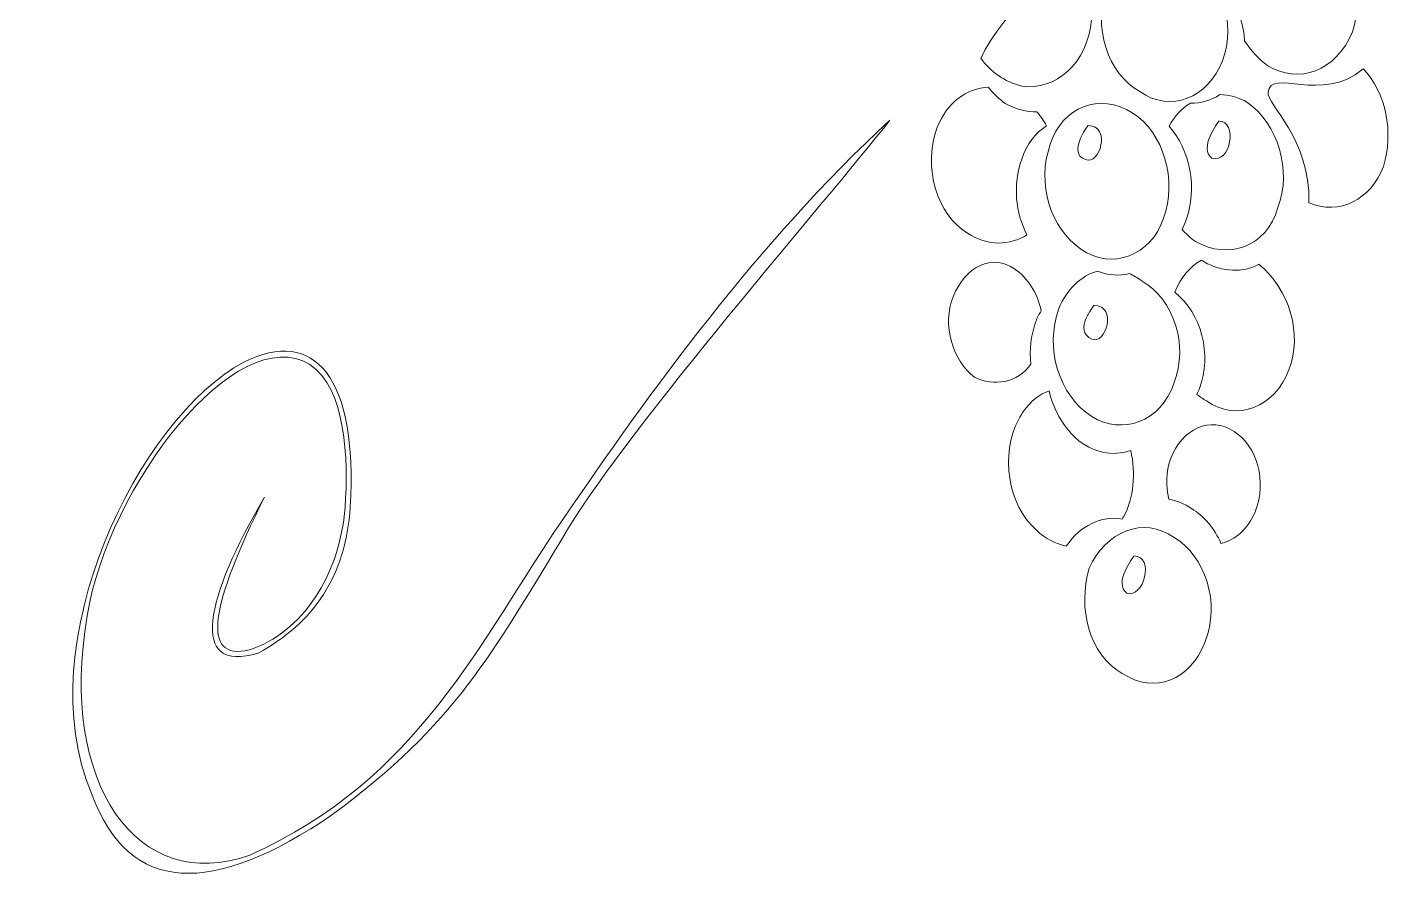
# Model space of a CAD drawing. Header units: millimetres. Extents: x 337 to 2510, y -469 to 429.
# Drawn here: x 354.86 to 375.64, y 298.77 to 311.99 of the extents above; entities that cross this region are included whole.
import ezdxf

# ---------------------------------------------------------------- set-up
doc = ezdxf.new("R2010")
doc.units = ezdxf.units.MM
doc.header["$MEASUREMENT"] = 0
doc.layers.add('Layer 1', color=7, linetype='Continuous')

msp = doc.modelspace()

# ---------------------------------------------------------------- linework, layer by layer
at = {"layer": 'Layer 1', "color": 250, "lineweight": 9}
for points, knots in [([(375.0101, 311.9234), (374.7591, 311.3124), (374.1861, 311.1244), (373.7201, 311.4064), (373.7201, 311.4064), (373.7201, 311.4064), (373.7201, 311.4064), (373.7201, 311.4064), (373.7201, 311.4064), (373.5811, 311.5044), (373.4621, 311.6344), (373.3691, 311.7864), (373.3691, 311.7864), (373.3691, 311.7864), (373.3691, 311.7864), (373.3691, 311.7864), (373.3691, 311.7864), (373.3531, 312.0244), (373.2801, 312.2594), (373.1571, 312.4534), (373.1571, 312.4534), (373.1571, 312.4534), (373.1571, 312.4534), (373.1571, 312.4534), (373.1571, 312.4534), (373.1461, 312.6414), (373.1711, 312.8334), (373.2411, 313.0184), (373.2411, 313.0184), (373.2411, 313.0184), (373.2411, 313.0184), (373.2411, 313.0184), (373.2411, 313.0184), (373.5971, 312.9914), (373.9451, 313.2054), (374.1071, 313.6414), (374.1071, 313.6414), (374.1071, 313.6414), (374.1071, 313.6414), (374.1071, 313.6414), (374.1071, 313.6414), (374.2391, 313.6264), (374.3741, 313.5734), (374.5081, 313.4734), (374.5081, 313.4734), (374.5081, 313.4734), (374.5081, 313.4734), (374.5081, 313.4734), (374.5081, 313.4734), (374.9741, 313.1914), (375.1891, 312.4864), (375.0101, 311.9234)], [0, 0, 0, 0, 0.0714286, 0.0714286, 0.0714286, 0.0714286, 0.1428571, 0.1428571, 0.1428571, 0.1428571, 0.2142857, 0.2142857, 0.2142857, 0.2142857, 0.2857143, 0.2857143, 0.2857143, 0.2857143, 0.3571429, 0.3571429, 0.3571429, 0.3571429, 0.4285714, 0.4285714, 0.4285714, 0.4285714, 0.5, 0.5, 0.5, 0.5, 0.5714286, 0.5714286, 0.5714286, 0.5714286, 0.6428571, 0.6428571, 0.6428571, 0.6428571, 0.7142857, 0.7142857, 0.7142857, 0.7142857, 0.7857143, 0.7857143, 0.7857143, 0.7857143, 0.8571429, 0.8571429, 0.8571429, 0.8571429, 1, 1, 1, 1]), ([(373.0301, 311.4814), (372.8151, 310.9174), (372.2422, 310.6834), (371.7762, 311.0124), (371.7762, 311.0124), (371.7762, 311.0124), (371.7762, 311.0124), (371.7762, 311.0124), (371.7762, 311.0124), (371.2742, 311.2934), (371.0592, 311.9984), (371.2742, 312.6084), (371.2742, 312.6084), (371.2742, 312.6084), (371.2742, 312.6084), (371.2742, 312.6084), (371.2742, 312.6084), (371.4862, 313.1644), (372.1242, 313.3644), (372.5282, 313.0784), (372.5282, 313.0784), (372.5282, 313.0784), (372.5282, 313.0784), (372.5282, 313.0784), (372.5282, 313.0784), (373.0301, 312.7964), (373.2451, 312.0454), (373.0301, 311.4814)], [0, 0, 0, 0, 0.125, 0.125, 0.125, 0.125, 0.25, 0.25, 0.25, 0.25, 0.375, 0.375, 0.375, 0.375, 0.5, 0.5, 0.5, 0.5, 0.625, 0.625, 0.625, 0.625, 0.75, 0.75, 0.75, 0.75, 1, 1, 1, 1]), ([(371.0412, 312.1104), (370.9862, 311.4414), (370.4892, 311.0224), (369.9792, 311.0944), (369.9792, 311.0944), (369.9792, 311.0944), (369.9792, 311.0944), (369.9792, 311.0944), (369.9792, 311.0944), (369.7172, 311.1614), (369.5062, 311.3134), (369.3562, 311.5224), (369.3562, 311.5224), (369.3562, 311.5224), (369.3562, 311.5224), (369.3562, 311.5224), (369.3562, 311.5224), (369.5442, 311.8954), (369.6372, 311.9594), (370.6482, 313.2964), (370.6482, 313.2964), (370.6482, 313.2964), (370.6482, 313.2964), (370.6482, 313.2964), (370.6482, 313.2964), (370.7982, 313.0554), (371.0732, 312.4194), (371.0412, 312.1104)], [0, 0, 0, 0, 0.125, 0.125, 0.125, 0.125, 0.25, 0.25, 0.25, 0.25, 0.375, 0.375, 0.375, 0.375, 0.5, 0.5, 0.5, 0.5, 0.625, 0.625, 0.625, 0.625, 0.75, 0.75, 0.75, 0.75, 1, 1, 1, 1]), ([(375.4811, 309.8744), (375.2881, 309.3674), (374.8061, 309.1274), (374.3461, 309.3214), (374.3461, 309.3214), (374.3461, 309.3214), (374.3461, 309.3214), (374.3461, 309.3214), (374.3461, 309.3214), (374.3691, 310.3074), (373.7031, 310.8134), (373.7251, 311.0014), (373.7251, 311.0014), (373.7251, 311.0014), (373.7251, 311.0014), (373.7251, 311.0014), (373.7251, 311.0014), (373.7701, 311.3814), (374.5371, 310.8194), (375.1721, 311.3584), (375.1721, 311.3584), (375.1721, 311.3584), (375.1721, 311.3584), (375.1721, 311.3584), (375.1721, 311.3584), (375.5251, 310.9934), (375.6351, 310.3994), (375.4811, 309.8744)], [0, 0, 0, 0, 0.125, 0.125, 0.125, 0.125, 0.25, 0.25, 0.25, 0.25, 0.375, 0.375, 0.375, 0.375, 0.5, 0.5, 0.5, 0.5, 0.625, 0.625, 0.625, 0.625, 0.75, 0.75, 0.75, 0.75, 1, 1, 1, 1]), ([(370.0592, 308.8364), (369.7972, 308.6694), (369.4632, 308.6594), (369.1562, 308.8604), (369.1562, 308.8604), (369.1562, 308.8604), (369.1562, 308.8604), (369.1562, 308.8604), (369.1562, 308.8604), (368.6902, 309.1424), (368.4752, 309.8464), (368.6902, 310.4574), (368.6902, 310.4574), (368.6902, 310.4574), (368.6902, 310.4574), (368.6902, 310.4574), (368.6902, 310.4574), (368.8352, 310.8384), (369.1442, 311.0694), (369.4732, 311.0774), (369.4732, 311.0774), (369.4732, 311.0774), (369.4732, 311.0774), (369.4732, 311.0774), (369.4732, 311.0774), (369.5482, 310.9824), (369.6342, 310.9004), (369.7292, 310.8334), (369.7292, 310.8334), (369.7292, 310.8334), (369.7292, 310.8334), (369.7292, 310.8334), (369.7292, 310.8334), (369.8902, 310.7424), (370.0552, 310.7004), (370.2112, 310.7054), (370.2112, 310.7054), (370.2112, 310.7054), (370.2112, 310.7054), (370.2112, 310.7054), (370.2112, 310.7054), (370.2672, 310.6404), (370.3142, 310.5684), (370.3552, 310.4914), (370.3552, 310.4914), (370.3552, 310.4914), (370.3552, 310.4914), (370.3552, 310.4914), (370.3552, 310.4914), (370.1872, 310.3854), (370.0522, 310.2134), (369.9802, 309.9874), (369.9802, 309.9874), (369.9802, 309.9874), (369.9802, 309.9874), (369.9802, 309.9874), (369.9802, 309.9874), (369.8402, 309.5894), (369.8832, 309.1704), (370.0592, 308.8364)], [0, 0, 0, 0, 0.0625, 0.0625, 0.0625, 0.0625, 0.125, 0.125, 0.125, 0.125, 0.1875, 0.1875, 0.1875, 0.1875, 0.25, 0.25, 0.25, 0.25, 0.3125, 0.3125, 0.3125, 0.3125, 0.375, 0.375, 0.375, 0.375, 0.4375, 0.4375, 0.4375, 0.4375, 0.5, 0.5, 0.5, 0.5, 0.5625, 0.5625, 0.5625, 0.5625, 0.625, 0.625, 0.625, 0.625, 0.6875, 0.6875, 0.6875, 0.6875, 0.75, 0.75, 0.75, 0.75, 0.8125, 0.8125, 0.8125, 0.8125, 0.875, 0.875, 0.875, 0.875, 1, 1, 1, 1]), ([(372.1342, 309.0864), (371.9552, 308.5224), (371.3462, 308.2874), (370.8802, 308.6164), (370.8802, 308.6164), (370.8802, 308.6164), (370.8802, 308.6164), (370.8802, 308.6164), (370.8802, 308.6164), (370.4142, 308.9454), (370.1992, 309.6024), (370.4142, 310.2134), (370.4142, 310.2134), (370.4142, 310.2134), (370.4142, 310.2134), (370.4142, 310.2134), (370.4142, 310.2134), (370.5932, 310.7774), (371.1662, 311.0124), (371.6682, 310.6834), (371.6682, 310.6834), (371.6682, 310.6834), (371.6682, 310.6834), (371.6682, 310.6834), (371.6682, 310.6834), (372.1342, 310.4014), (372.3492, 309.6504), (372.1342, 309.0864)], [0, 0, 0, 0, 0.125, 0.125, 0.125, 0.125, 0.25, 0.25, 0.25, 0.25, 0.375, 0.375, 0.375, 0.375, 0.5, 0.5, 0.5, 0.5, 0.625, 0.625, 0.625, 0.625, 0.75, 0.75, 0.75, 0.75, 1, 1, 1, 1]), ([(373.8761, 309.2504), (373.6961, 308.6404), (373.1231, 308.4524), (372.6212, 308.7334), (372.6212, 308.7334), (372.6212, 308.7334), (372.6212, 308.7334), (372.6212, 308.7334), (372.6212, 308.7334), (372.5472, 308.7864), (372.4792, 308.8484), (372.4182, 308.9174), (372.4182, 308.9174), (372.4182, 308.9174), (372.4182, 308.9174), (372.4182, 308.9174), (372.4182, 308.9174), (372.4422, 308.9624), (372.4622, 309.0114), (372.4782, 309.0624), (372.4782, 309.0624), (372.4782, 309.0624), (372.4782, 309.0624), (372.4782, 309.0624), (372.4782, 309.0624), (372.6571, 309.5344), (372.5372, 310.1364), (372.2202, 310.4864), (372.2202, 310.4864), (372.2202, 310.4864), (372.2202, 310.4864), (372.2202, 310.4864), (372.2202, 310.4864), (372.2982, 310.6374), (372.4112, 310.7564), (372.5432, 310.8384), (372.5432, 310.8384), (372.5432, 310.8384), (372.5432, 310.8384), (372.5432, 310.8384), (372.5432, 310.8384), (372.7011, 310.8324), (372.8561, 310.8774), (372.9931, 310.9664), (372.9931, 310.9664), (372.9931, 310.9664), (372.9931, 310.9664), (372.9931, 310.9664), (372.9931, 310.9664), (373.1351, 310.9654), (373.2781, 310.9274), (373.4101, 310.8474), (373.4101, 310.8474), (373.4101, 310.8474), (373.4101, 310.8474), (373.4101, 310.8474), (373.4101, 310.8474), (373.8761, 310.5184), (374.0911, 309.8144), (373.8761, 309.2504)], [0, 0, 0, 0, 0.0625, 0.0625, 0.0625, 0.0625, 0.125, 0.125, 0.125, 0.125, 0.1875, 0.1875, 0.1875, 0.1875, 0.25, 0.25, 0.25, 0.25, 0.3125, 0.3125, 0.3125, 0.3125, 0.375, 0.375, 0.375, 0.375, 0.4375, 0.4375, 0.4375, 0.4375, 0.5, 0.5, 0.5, 0.5, 0.5625, 0.5625, 0.5625, 0.5625, 0.625, 0.625, 0.625, 0.625, 0.6875, 0.6875, 0.6875, 0.6875, 0.75, 0.75, 0.75, 0.75, 0.8125, 0.8125, 0.8125, 0.8125, 0.875, 0.875, 0.875, 0.875, 1, 1, 1, 1]), ([(367.9752, 310.5774), (365.9602, 308.7164), (364.3192, 306.4384), (362.9812, 304.4775), (362.9812, 304.4775), (362.9812, 304.4775), (362.9812, 304.4775), (362.9812, 304.4775), (362.9812, 304.4775), (361.7523, 302.6835), (360.8093, 300.5515), (358.2423, 299.4055), (358.2423, 299.4055), (358.2423, 299.4055), (358.2423, 299.4055), (358.2423, 299.4055), (358.2423, 299.4055), (356.5353, 298.7945), (355.3283, 300.4825), (355.7693, 303.0445), (355.7693, 303.0445), (355.7693, 303.0445), (355.7693, 303.0445), (355.7693, 303.0445), (355.7693, 303.0445), (356.0803, 305.0164), (358.0433, 307.5474), (359.1523, 306.8624), (359.1523, 306.8624), (359.1523, 306.8624), (359.1523, 306.8624), (359.1523, 306.8624), (359.1523, 306.8624), (359.7033, 306.5004), (359.7443, 305.4194), (359.6893, 304.6924), (359.6893, 304.6924), (359.6893, 304.6924), (359.6893, 304.6924), (359.6893, 304.6924), (359.6893, 304.6924), (359.6123, 303.6625), (359.0363, 302.7845), (358.2353, 302.5255), (358.2353, 302.5255), (358.2353, 302.5255), (358.2353, 302.5255), (358.2353, 302.5255), (358.2353, 302.5255), (357.4793, 302.3445), (357.6543, 303.2315), (358.4653, 304.8484), (358.4653, 304.8484), (358.4653, 304.8484), (358.4653, 304.8484), (358.4653, 304.8484), (358.4653, 304.8484), (357.5713, 303.3315), (357.2973, 302.1475), (358.3693, 302.4775), (358.3693, 302.4775), (358.3693, 302.4775), (358.3693, 302.4775), (358.3693, 302.4775), (358.3693, 302.4775), (359.2133, 302.9335), (359.7043, 303.6545), (359.7673, 304.6954), (359.7673, 304.6954), (359.7673, 304.6954), (359.7673, 304.6954), (359.7673, 304.6954), (359.7673, 304.6954), (359.8853, 306.6684), (359.2263, 307.4414), (358.1493, 306.8994), (358.1493, 306.8994), (358.1493, 306.8994), (358.1493, 306.8994), (358.1493, 306.8994), (358.1493, 306.8994), (356.5633, 306.0474), (354.8583, 302.6255), (355.8363, 300.3395), (355.8363, 300.3395), (355.8363, 300.3395), (355.8363, 300.3395), (355.8363, 300.3395), (355.8363, 300.3395), (356.4043, 298.7905), (357.6673, 298.7735), (359.5063, 300.0255), (359.5063, 300.0255), (359.5063, 300.0255), (359.5063, 300.0255), (359.5063, 300.0255), (359.5063, 300.0255), (361.3623, 301.4075), (361.9083, 302.4305), (363.0892, 304.3785), (363.0892, 304.3785), (363.0892, 304.3785), (363.0892, 304.3785), (363.0892, 304.3785), (363.0892, 304.3785), (364.0452, 305.9564), (366.9792, 309.3164), (367.9752, 310.5774)], [0, 0, 0, 0, 0.0357143, 0.0357143, 0.0357143, 0.0357143, 0.0714286, 0.0714286, 0.0714286, 0.0714286, 0.1071429, 0.1071429, 0.1071429, 0.1071429, 0.1428571, 0.1428571, 0.1428571, 0.1428571, 0.1785714, 0.1785714, 0.1785714, 0.1785714, 0.2142857, 0.2142857, 0.2142857, 0.2142857, 0.25, 0.25, 0.25, 0.25, 0.2857143, 0.2857143, 0.2857143, 0.2857143, 0.3214286, 0.3214286, 0.3214286, 0.3214286, 0.3571429, 0.3571429, 0.3571429, 0.3571429, 0.3928571, 0.3928571, 0.3928571, 0.3928571, 0.4285714, 0.4285714, 0.4285714, 0.4285714, 0.4642857, 0.4642857, 0.4642857, 0.4642857, 0.5, 0.5, 0.5, 0.5, 0.5357143, 0.5357143, 0.5357143, 0.5357143, 0.5714286, 0.5714286, 0.5714286, 0.5714286, 0.6071429, 0.6071429, 0.6071429, 0.6071429, 0.6428571, 0.6428571, 0.6428571, 0.6428571, 0.6785714, 0.6785714, 0.6785714, 0.6785714, 0.7142857, 0.7142857, 0.7142857, 0.7142857, 0.75, 0.75, 0.75, 0.75, 0.7857143, 0.7857143, 0.7857143, 0.7857143, 0.8214286, 0.8214286, 0.8214286, 0.8214286, 0.8571429, 0.8571429, 0.8571429, 0.8571429, 0.8928571, 0.8928571, 0.8928571, 0.8928571, 0.9285714, 0.9285714, 0.9285714, 0.9285714, 1, 1, 1, 1]), ([(370.9872, 310.4954), (371.3462, 310.4954), (371.1662, 309.8844), (370.9512, 309.9784), (370.9512, 309.9784), (370.9512, 309.9784), (370.9512, 309.9784), (370.9512, 309.9784), (370.9512, 309.9784), (370.6642, 310.0724), (370.9872, 310.4954), (370.9872, 310.4954)], [0, 0, 0, 0, 0.25, 0.25, 0.25, 0.25, 0.5, 0.5, 0.5, 0.5, 1, 1, 1, 1]), ([(372.9791, 310.5654), (373.2661, 310.5654), (373.1591, 309.9084), (372.8721, 310.0024), (372.8721, 310.0024), (372.8721, 310.0024), (372.8721, 310.0024), (372.8721, 310.0024), (372.8721, 310.0024), (372.6571, 310.1424), (372.9791, 310.5654), (372.9791, 310.5654)], [0, 0, 0, 0, 0.25, 0.25, 0.25, 0.25, 0.5, 0.5, 0.5, 0.5, 1, 1, 1, 1]), ([(370.1182, 306.8684), (369.9162, 306.5854), (369.5522, 306.5204), (369.2602, 306.6734), (369.2602, 306.6734), (369.2602, 306.6734), (369.2602, 306.6734), (369.2602, 306.6734), (369.2602, 306.6734), (368.9382, 306.9074), (368.7582, 307.4714), (368.9382, 307.8944), (368.9382, 307.8944), (368.9382, 307.8944), (368.9382, 307.8944), (368.9382, 307.8944), (368.9382, 307.8944), (369.1172, 308.3634), (369.5472, 308.5514), (369.8702, 308.3164), (369.8702, 308.3164), (369.8702, 308.3164), (369.8702, 308.3164), (369.8702, 308.3164), (369.8702, 308.3164), (370.0742, 308.1824), (370.2202, 307.9414), (370.2752, 307.6804), (370.2752, 307.6804), (370.2752, 307.6804), (370.2752, 307.6804), (370.2752, 307.6804), (370.2752, 307.6804), (370.2442, 307.6294), (370.2162, 307.5754), (370.1922, 307.5184), (370.1922, 307.5184), (370.1922, 307.5184), (370.1922, 307.5184), (370.1922, 307.5184), (370.1922, 307.5184), (370.1172, 307.3064), (370.0952, 307.0834), (370.1182, 306.8684)], [0, 0, 0, 0, 0.0833333, 0.0833333, 0.0833333, 0.0833333, 0.1666667, 0.1666667, 0.1666667, 0.1666667, 0.25, 0.25, 0.25, 0.25, 0.3333333, 0.3333333, 0.3333333, 0.3333333, 0.4166667, 0.4166667, 0.4166667, 0.4166667, 0.5, 0.5, 0.5, 0.5, 0.5833333, 0.5833333, 0.5833333, 0.5833333, 0.6666667, 0.6666667, 0.6666667, 0.6666667, 0.75, 0.75, 0.75, 0.75, 0.8333333, 0.8333333, 0.8333333, 0.8333333, 1, 1, 1, 1]), ([(374.0421, 306.7804), (373.8271, 306.2174), (373.2531, 305.9824), (372.7871, 306.3114), (372.7871, 306.3114), (372.7871, 306.3114), (372.7871, 306.3114), (372.7871, 306.3114), (372.7871, 306.3114), (372.7371, 306.3394), (372.6891, 306.3724), (372.6441, 306.4094), (372.6441, 306.4094), (372.6441, 306.4094), (372.6441, 306.4094), (372.6441, 306.4094), (372.6441, 306.4094), (372.6571, 306.4384), (372.6691, 306.4684), (372.6801, 306.4984), (372.6801, 306.4984), (372.6801, 306.4984), (372.6801, 306.4984), (372.6801, 306.4984), (372.6801, 306.4984), (372.8751, 307.0114), (372.7151, 307.6414), (372.3062, 307.9624), (372.3062, 307.9624), (372.3062, 307.9624), (372.3062, 307.9624), (372.3062, 307.9624), (372.3062, 307.9624), (372.3992, 308.1914), (372.5442, 308.3554), (372.7151, 308.4514), (372.7151, 308.4514), (372.7151, 308.4514), (372.7151, 308.4514), (372.7151, 308.4514), (372.7151, 308.4514), (372.7271, 308.4424), (372.7391, 308.4334), (372.7511, 308.4244), (372.7511, 308.4244), (372.7511, 308.4244), (372.7511, 308.4244), (372.7511, 308.4244), (372.7511, 308.4244), (373.0351, 308.2654), (373.3411, 308.2554), (373.5861, 308.3874), (373.5861, 308.3874), (373.5861, 308.3874), (373.5861, 308.3874), (373.5861, 308.3874), (373.5861, 308.3874), (374.0551, 308.0044), (374.2501, 307.3264), (374.0421, 306.7804)], [0, 0, 0, 0, 0.0625, 0.0625, 0.0625, 0.0625, 0.125, 0.125, 0.125, 0.125, 0.1875, 0.1875, 0.1875, 0.1875, 0.25, 0.25, 0.25, 0.25, 0.3125, 0.3125, 0.3125, 0.3125, 0.375, 0.375, 0.375, 0.375, 0.4375, 0.4375, 0.4375, 0.4375, 0.5, 0.5, 0.5, 0.5, 0.5625, 0.5625, 0.5625, 0.5625, 0.625, 0.625, 0.625, 0.625, 0.6875, 0.6875, 0.6875, 0.6875, 0.75, 0.75, 0.75, 0.75, 0.8125, 0.8125, 0.8125, 0.8125, 0.875, 0.875, 0.875, 0.875, 1, 1, 1, 1]), ([(372.2992, 306.5884), (372.0842, 305.9774), (371.5102, 305.7904), (371.0442, 306.0724), (371.0442, 306.0724), (371.0442, 306.0724), (371.0442, 306.0724), (371.0442, 306.0724), (371.0442, 306.0724), (370.5422, 306.4004), (370.3272, 307.1054), (370.5422, 307.7154), (370.5422, 307.7154), (370.5422, 307.7154), (370.5422, 307.7154), (370.5422, 307.7154), (370.5422, 307.7154), (370.6612, 308.0004), (370.8772, 308.2134), (371.1312, 308.2844), (371.1312, 308.2844), (371.1312, 308.2844), (371.1312, 308.2844), (371.1312, 308.2844), (371.1312, 308.2844), (371.2912, 308.2174), (371.4592, 308.2064), (371.6172, 308.2454), (371.6172, 308.2454), (371.6172, 308.2454), (371.6172, 308.2454), (371.6172, 308.2454), (371.6172, 308.2454), (371.6772, 308.2184), (371.7372, 308.1834), (371.7972, 308.1384), (371.7972, 308.1384), (371.7972, 308.1384), (371.7972, 308.1384), (371.7972, 308.1384), (371.7972, 308.1384), (372.2992, 307.8564), (372.5142, 307.1524), (372.2992, 306.5884)], [0, 0, 0, 0, 0.0833333, 0.0833333, 0.0833333, 0.0833333, 0.1666667, 0.1666667, 0.1666667, 0.1666667, 0.25, 0.25, 0.25, 0.25, 0.3333333, 0.3333333, 0.3333333, 0.3333333, 0.4166667, 0.4166667, 0.4166667, 0.4166667, 0.5, 0.5, 0.5, 0.5, 0.5833333, 0.5833333, 0.5833333, 0.5833333, 0.6666667, 0.6666667, 0.6666667, 0.6666667, 0.75, 0.75, 0.75, 0.75, 0.8333333, 0.8333333, 0.8333333, 0.8333333, 1, 1, 1, 1]), ([(371.0802, 307.7624), (371.4382, 307.7624), (371.2592, 307.1524), (371.0442, 307.2464), (371.0442, 307.2464), (371.0442, 307.2464), (371.0442, 307.2464), (371.0442, 307.2464), (371.0442, 307.2464), (370.7572, 307.3874), (371.0802, 307.7624), (371.0802, 307.7624)], [0, 0, 0, 0, 0.25, 0.25, 0.25, 0.25, 0.5, 0.5, 0.5, 0.5, 1, 1, 1, 1]), ([(371.5282, 304.5495), (371.5212, 304.5375), (371.5152, 304.5255), (371.5082, 304.5145), (371.5082, 304.5145), (371.5082, 304.5145), (371.5082, 304.5145), (371.5082, 304.5145), (371.5082, 304.5145), (371.1932, 304.5685), (370.8692, 304.4175), (370.6572, 304.1025), (370.6572, 304.1025), (370.6572, 304.1025), (370.6572, 304.1025), (370.6572, 304.1025), (370.6572, 304.1025), (370.4992, 304.1335), (370.3412, 304.2145), (370.1972, 304.3495), (370.1972, 304.3495), (370.1972, 304.3495), (370.1972, 304.3495), (370.1972, 304.3495), (370.1972, 304.3495), (369.7712, 304.7234), (369.6482, 305.5094), (369.9282, 306.0224), (369.9282, 306.0224), (369.9282, 306.0224), (369.9282, 306.0224), (369.9282, 306.0224), (369.9282, 306.0224), (370.0432, 306.2484), (370.2082, 306.3934), (370.3942, 306.4624), (370.3942, 306.4624), (370.3942, 306.4624), (370.3942, 306.4624), (370.3942, 306.4624), (370.3942, 306.4624), (370.4592, 306.1904), (370.5982, 305.9374), (370.8012, 305.7454), (370.8012, 305.7454), (370.8012, 305.7454), (370.8012, 305.7454), (370.8012, 305.7454), (370.8012, 305.7454), (371.0552, 305.5234), (371.3662, 305.4574), (371.6372, 305.5574), (371.6372, 305.5574), (371.6372, 305.5574), (371.6372, 305.5574), (371.6372, 305.5574), (371.6372, 305.5574), (371.7152, 305.2104), (371.6852, 304.8364), (371.5282, 304.5495)], [0, 0, 0, 0, 0.0625, 0.0625, 0.0625, 0.0625, 0.125, 0.125, 0.125, 0.125, 0.1875, 0.1875, 0.1875, 0.1875, 0.25, 0.25, 0.25, 0.25, 0.3125, 0.3125, 0.3125, 0.3125, 0.375, 0.375, 0.375, 0.375, 0.4375, 0.4375, 0.4375, 0.4375, 0.5, 0.5, 0.5, 0.5, 0.5625, 0.5625, 0.5625, 0.5625, 0.625, 0.625, 0.625, 0.625, 0.6875, 0.6875, 0.6875, 0.6875, 0.75, 0.75, 0.75, 0.75, 0.8125, 0.8125, 0.8125, 0.8125, 0.875, 0.875, 0.875, 0.875, 1, 1, 1, 1]), ([(373.5301, 304.6264), (373.4191, 304.3645), (373.2251, 304.1925), (373.0091, 304.1445), (373.0091, 304.1445), (373.0091, 304.1445), (373.0091, 304.1445), (373.0091, 304.1445), (373.0091, 304.1445), (372.9101, 304.3685), (372.7541, 304.5575), (372.5622, 304.6734), (372.5622, 304.6734), (372.5622, 304.6734), (372.5622, 304.6734), (372.5622, 304.6734), (372.5622, 304.6734), (372.4512, 304.7514), (372.3342, 304.7974), (372.2172, 304.8154), (372.2172, 304.8154), (372.2172, 304.8154), (372.2172, 304.8154), (372.2172, 304.8154), (372.2172, 304.8154), (372.1692, 305.0164), (372.1742, 305.2304), (372.2402, 305.4244), (372.2402, 305.4244), (372.2402, 305.4244), (372.2402, 305.4244), (372.2402, 305.4244), (372.2402, 305.4244), (372.4192, 305.8944), (372.8491, 306.0824), (373.2081, 305.8474), (373.2081, 305.8474), (373.2081, 305.8474), (373.2081, 305.8474), (373.2081, 305.8474), (373.2081, 305.8474), (373.5661, 305.6124), (373.7091, 305.0964), (373.5301, 304.6264)], [0, 0, 0, 0, 0.0833333, 0.0833333, 0.0833333, 0.0833333, 0.1666667, 0.1666667, 0.1666667, 0.1666667, 0.25, 0.25, 0.25, 0.25, 0.3333333, 0.3333333, 0.3333333, 0.3333333, 0.4166667, 0.4166667, 0.4166667, 0.4166667, 0.5, 0.5, 0.5, 0.5, 0.5833333, 0.5833333, 0.5833333, 0.5833333, 0.6666667, 0.6666667, 0.6666667, 0.6666667, 0.75, 0.75, 0.75, 0.75, 0.8333333, 0.8333333, 0.8333333, 0.8333333, 1, 1, 1, 1]), ([(372.7621, 302.6375), (372.5472, 302.0745), (372.0092, 301.8395), (371.5072, 302.1685), (371.5072, 302.1685), (371.5072, 302.1685), (371.5072, 302.1685), (371.5072, 302.1685), (371.5072, 302.1685), (371.0052, 302.4505), (370.8262, 303.1545), (371.0052, 303.7655), (371.0052, 303.7655), (371.0052, 303.7655), (371.0052, 303.7655), (371.0052, 303.7655), (371.0052, 303.7655), (371.2562, 304.3285), (371.8302, 304.5635), (372.2962, 304.2345), (372.2962, 304.2345), (372.2962, 304.2345), (372.2962, 304.2345), (372.2962, 304.2345), (372.2962, 304.2345), (372.7621, 303.9535), (373.0121, 303.2485), (372.7621, 302.6375)], [0, 0, 0, 0, 0.125, 0.125, 0.125, 0.125, 0.25, 0.25, 0.25, 0.25, 0.375, 0.375, 0.375, 0.375, 0.5, 0.5, 0.5, 0.5, 0.625, 0.625, 0.625, 0.625, 0.75, 0.75, 0.75, 0.75, 1, 1, 1, 1]), ([(371.6862, 303.9535), (372.0092, 303.9535), (371.8302, 303.2955), (371.5792, 303.3895), (371.5792, 303.3895), (371.5792, 303.3895), (371.5792, 303.3895), (371.5792, 303.3895), (371.5792, 303.3895), (371.3642, 303.5305), (371.6862, 303.9535), (371.6862, 303.9535)], [0, 0, 0, 0, 0.25, 0.25, 0.25, 0.25, 0.5, 0.5, 0.5, 0.5, 1, 1, 1, 1])]:
    msp.add_open_spline(points, degree=3, knots=knots, dxfattribs=at)

doc.saveas('drawing.dxf')
